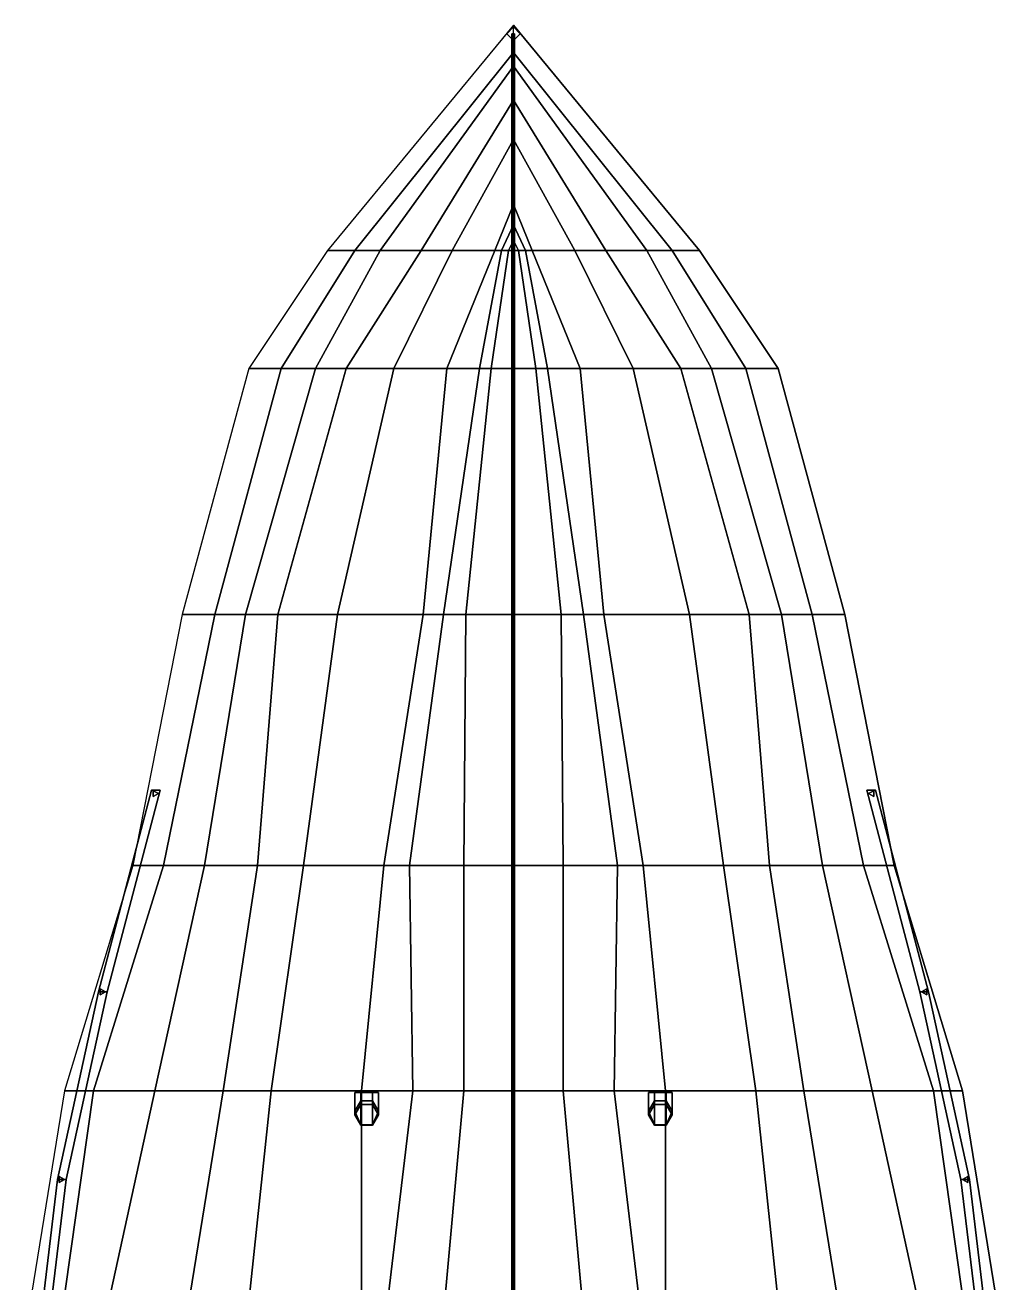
# Model space of a CAD drawing. Header units: millimetres. Extents: x -3.2 to 17.4, y -17.6 to 52.8.
# Drawn here: x -2.86 to 2.86, y 10.21 to 17.57 of the extents above; entities that cross this region are included whole.
import ezdxf

# ---------------------------------------------------------------- set-up
doc = ezdxf.new("R2010")
doc.units = ezdxf.units.MM
doc.layers.add('hull2', color=7, linetype='Continuous')

msp = doc.modelspace()

# ---------------------------------------------------------------- linework, layer by layer
for points in [[(-1.09, 16.25, 3.21), (1.09, 16.25, 3.21), (0, 17.57, 3.25)], [(0, 17.56, 3.24), (-0.04, 17.52, 3.24), (-0.04, 17.52, 5.02), (0, 17.56, 5.02)], [(0, 17.48, 5.02), (0.04, 17.52, 5.02), (0, 17.56, 5.02), (-0.04, 17.52, 5.02)], [(1.09, 16.25, 3.21), (0.93, 16.25, 2.83), (0, 17.41, 2.83), (0, 17.57, 3.25)], [(0.04, 17.52, 3.24), (0, 17.56, 3.24), (0, 17.56, 5.02), (0.04, 17.52, 5.02)], [(-0.04, 17.52, 3.24), (0, 17.48, 3.24), (0, 17.48, 5.02), (-0.04, 17.52, 5.02)], [(-0.01, -1.16, 8.38), (0.005, -1.16, 8.39), (0.005, 17.52, 5.0087), (-0.01, 17.52, 5)], [(0.005, -1.16, 8.37), (-0.01, -1.16, 8.38), (-0.01, 17.52, 5), (0.005, 17.52, 4.9913)], [(0, 17.48, 3.24), (0.04, 17.52, 3.24), (0.04, 17.52, 5.02), (0, 17.48, 5.02)], [(0.005, -1.16, 8.39), (0.005, -1.16, 8.37), (0.005, 17.52, 4.9913), (0.005, 17.52, 5.0087)], [(0.93, 16.25, 2.83), (0.78, 16.25, 2.66), (0, 17.33, 2.66), (0, 17.41, 2.83)], [(0.78, 16.25, 2.66), (0.54, 16.25, 2.25), (0, 17.13, 2.25), (0, 17.33, 2.66)], [(0.54, 16.25, 2.25), (0.36, 16.25, 1.78), (0, 16.9, 1.78), (0, 17.13, 2.25)], [(0.36, 16.25, 1.78), (0.11, 16.25, 1), (0, 16.52, 1), (0, 16.9, 1.78)], [(0.11, 16.25, 1), (0.07, 16.25, 0.74), (0, 16.4, 0.74), (0, 16.52, 1)], [(0.07, 16.25, 0.74), (0.03, 16.25, 0.54), (0, 16.31, 0.54), (0, 16.4, 0.74)], [(0, 16.25, 0.4), (0, 16.31, 0.54), (0.03, 16.25, 0.54), (0, 16.25, 0.4)], [(-1.55, 15.56, 3.16), (1.55, 15.56, 3.16), (1.09, 16.25, 3.21), (-1.09, 16.25, 3.21)], [(0, 16.25, 0.4), (0.03, 16.25, 0.54), (0.13, 15.56, -0.01), (0, 15.56, -0.82)], [(0.2, 15.56, 0.3), (0.13, 15.56, -0.01), (0.03, 16.25, 0.54), (0.07, 16.25, 0.74)], [(0.39, 15.56, 1), (0.2, 15.56, 0.3), (0.07, 16.25, 0.74), (0.11, 16.25, 1)], [(0.7, 15.56, 1.78), (0.39, 15.56, 1), (0.11, 16.25, 1), (0.36, 16.25, 1.78)], [(0.98, 15.56, 2.25), (0.7, 15.56, 1.78), (0.36, 16.25, 1.78), (0.54, 16.25, 2.25)], [(1.16, 15.56, 2.47), (0.98, 15.56, 2.25), (0.54, 16.25, 2.25), (0.78, 16.25, 2.66)], [(1.36, 15.56, 2.63), (1.16, 15.56, 2.47), (0.78, 16.25, 2.66), (0.93, 16.25, 2.83)], [(1.55, 15.56, 3.16), (1.36, 15.56, 2.63), (0.93, 16.25, 2.83), (1.09, 16.25, 3.21)], [(-1.94, 14.12, 3.1), (1.94, 14.12, 3.1), (1.55, 15.56, 3.16), (-1.55, 15.56, 3.16)], [(0, 15.56, -0.82), (0.13, 15.56, -0.01), (0.28, 14.12, -0.1), (0, 14.12, -1.09)], [(0.41, 14.12, 0.3), (0.28, 14.12, -0.1), (0.13, 15.56, -0.01), (0.2, 15.56, 0.3)], [(0.53, 14.12, 0.73), (0.41, 14.12, 0.3), (0.2, 15.56, 0.3), (0.39, 15.56, 1)], [(1.03, 14.12, 1.78), (0.53, 14.12, 0.73), (0.39, 15.56, 1), (0.7, 15.56, 1.78)], [(1.38, 14.12, 2.2), (1.03, 14.12, 1.78), (0.7, 15.56, 1.78), (0.98, 15.56, 2.25)], [(1.57, 14.12, 2.36), (1.38, 14.12, 2.2), (0.98, 15.56, 2.25), (1.16, 15.56, 2.47)], [(1.75, 14.12, 2.44), (1.57, 14.12, 2.36), (1.16, 15.56, 2.47), (1.36, 15.56, 2.63)], [(1.94, 14.12, 3.1), (1.75, 14.12, 2.44), (1.36, 15.56, 2.63), (1.55, 15.56, 3.16)], [(-2.23, 12.65, 3.03), (2.23, 12.65, 3.03), (1.94, 14.12, 3.1), (-1.94, 14.12, 3.1)], [(0, 14.12, -1.09), (0.28, 14.12, -0.1), (0.29, 12.65, -0.49), (0, 12.65, -1.09)], [(0.61, 12.65, 0.3), (0.29, 12.65, -0.49), (0.28, 14.12, -0.1), (0.41, 14.12, 0.3)], [(0.76, 12.65, 0.73), (0.61, 12.65, 0.3), (0.41, 14.12, 0.3), (0.53, 14.12, 0.73)], [(1.23, 12.65, 1.6), (0.76, 12.65, 0.73), (0.53, 14.12, 0.73), (1.03, 14.12, 1.78)], [(1.5, 12.65, 1.91), (1.23, 12.65, 1.6), (1.03, 14.12, 1.78), (1.38, 14.12, 2.2)], [(1.81, 12.65, 2.15), (1.5, 12.65, 1.91), (1.38, 14.12, 2.2), (1.57, 14.12, 2.36)], [(2.05, 12.65, 2.26), (1.81, 12.65, 2.15), (1.57, 14.12, 2.36), (1.75, 14.12, 2.44)], [(2.23, 12.65, 3.03), (2.05, 12.65, 2.26), (1.75, 14.12, 2.44), (1.94, 14.12, 3.1)], [(2.38, 11.91, 3.32), (2.07, 13.09, 3.39), (2.12, 13.09, 3.39), (2.43, 11.91, 3.32)], [(2.43, 11.91, 3.32), (2.12, 13.09, 3.39), (2.07, 13.09, 3.39), (2.38, 11.91, 3.32)], [(2.11, 13.0873, 3.04), (2.08, 13.07, 3.04), (2.08, 13.07, 3.39), (2.11, 13.0873, 3.39)], [(2.08, 13.07, 3.04), (2.11, 13.0527, 3.04), (2.11, 13.0527, 3.39), (2.08, 13.07, 3.39)], [(2.11, 13.0527, 3.04), (2.11, 13.0873, 3.04), (2.11, 13.0873, 3.39), (2.11, 13.0527, 3.39)], [(-2.63, 11.33, 2.93), (2.63, 11.33, 2.93), (2.23, 12.65, 3.03), (-2.23, 12.65, 3.03)], [(0, 12.65, -1.09), (0.29, 12.65, -0.49), (0.29, 11.33, -0.83), (0, 11.33, -1.19)], [(0.59, 11.33, -0.43), (0.29, 11.33, -0.83), (0.29, 12.65, -0.49), (0.61, 12.65, 0.3)], [(0.89, 11.33, 0.17), (0.59, 11.33, -0.43), (0.61, 12.65, 0.3), (0.76, 12.65, 0.73)], [(1.42, 11.33, 1.17), (0.89, 11.33, 0.17), (0.76, 12.65, 0.73), (1.23, 12.65, 1.6)], [(1.7, 11.33, 1.5), (1.42, 11.33, 1.17), (1.23, 12.65, 1.6), (1.5, 12.65, 1.91)], [(2.1, 11.33, 1.79), (1.7, 11.33, 1.5), (1.5, 12.65, 1.91), (1.81, 12.65, 2.15)], [(2.46, 11.33, 1.9), (2.1, 11.33, 1.79), (1.81, 12.65, 2.15), (2.05, 12.65, 2.26)], [(2.63, 11.33, 2.93), (2.46, 11.33, 1.9), (2.05, 12.65, 2.26), (2.23, 12.65, 3.03)], [(2.67, 10.81, 3.24), (2.43, 11.91, 3.32), (2.38, 11.91, 3.32), (2.62, 10.81, 3.24)], [(2.62, 10.81, 3.24), (2.38, 11.91, 3.32), (2.43, 11.91, 3.32), (2.67, 10.81, 3.24)], [(2.42, 11.9273, 2.97), (2.39, 11.91, 2.97), (2.39, 11.91, 3.32), (2.42, 11.9273, 3.32)], [(2.39, 11.91, 2.97), (2.42, 11.8927, 2.97), (2.42, 11.8927, 3.32), (2.39, 11.91, 3.32)], [(2.42, 11.8927, 2.97), (2.42, 11.9273, 2.97), (2.42, 11.9273, 3.32), (2.42, 11.8927, 3.32)], [(-2.86, 9.91, 2.84), (2.86, 9.91, 2.84), (2.63, 11.33, 2.93), (-2.63, 11.33, 2.93)], [(-0.895, 11.2709, 3.4691), (-0.93, 11.21, 3.53), (-0.93, 11.32, 3.6), (-0.895, 11.32, 3.51)], [(-0.93, 11.21, 3.53), (-0.895, 11.13, 3.59), (-0.895, 11.32, 3.73), (-0.93, 11.32, 3.6)], [(-0.895, 11.32, 3.73), (-0.825, 11.32, 3.73), (-0.79, 11.32, 3.6), (-0.93, 11.32, 3.6)], [(-0.93, 11.32, 3.6), (-0.79, 11.32, 3.6), (-0.825, 11.32, 3.51), (-0.895, 11.32, 3.51)], [(-0.895, 11.2506, 3.42), (-0.93, 11.19, 3.42), (-0.93, 11.21, 3.53), (-0.895, 11.2709, 3.4691)], [(-0.825, 11.2709, 3.4691), (-0.895, 11.2709, 3.4691), (-0.895, 11.32, 3.51), (-0.825, 11.32, 3.51)], [(-0.895, 11.13, 3.59), (-0.825, 11.13, 3.59), (-0.825, 11.32, 3.73), (-0.895, 11.32, 3.73)], [(-0.825, 11.2506, 3.42), (-0.895, 11.2506, 3.42), (-0.895, 11.2709, 3.4691), (-0.825, 11.2709, 3.4691)], [(-0.79, 11.21, 3.53), (-0.825, 11.2709, 3.4691), (-0.825, 11.32, 3.51), (-0.79, 11.32, 3.6)], [(-0.825, 11.13, 3.59), (-0.79, 11.21, 3.53), (-0.79, 11.32, 3.6), (-0.825, 11.32, 3.73)], [(-0.79, 11.19, 3.42), (-0.825, 11.2506, 3.42), (-0.825, 11.2709, 3.4691), (-0.79, 11.21, 3.53)], [(0, 11.33, -1.19), (0.29, 11.33, -0.83), (0.42, 9.91, -0.83), (0, 9.91, -1.19)], [(0.76, 9.91, -0.48), (0.42, 9.91, -0.83), (0.29, 11.33, -0.83), (0.59, 11.33, -0.43)], [(0.89, 9.91, -0.27), (0.76, 9.91, -0.48), (0.59, 11.33, -0.43), (0.89, 11.33, 0.17)], [(0.79, 11.32, 3.6), (0.93, 11.32, 3.6), (0.895, 11.32, 3.51), (0.825, 11.32, 3.51)], [(0.825, 11.32, 3.73), (0.895, 11.32, 3.73), (0.93, 11.32, 3.6), (0.79, 11.32, 3.6)], [(0.79, 11.21, 3.53), (0.825, 11.13, 3.59), (0.825, 11.32, 3.73), (0.79, 11.32, 3.6)], [(0.825, 11.2709, 3.4691), (0.79, 11.21, 3.53), (0.79, 11.32, 3.6), (0.825, 11.32, 3.51)], [(0.825, 11.2506, 3.42), (0.79, 11.19, 3.42), (0.79, 11.21, 3.53), (0.825, 11.2709, 3.4691)], [(0.895, 11.2709, 3.4691), (0.825, 11.2709, 3.4691), (0.825, 11.32, 3.51), (0.895, 11.32, 3.51)], [(0.825, 11.13, 3.59), (0.895, 11.13, 3.59), (0.895, 11.32, 3.73), (0.825, 11.32, 3.73)], [(0.895, 11.2506, 3.42), (0.825, 11.2506, 3.42), (0.825, 11.2709, 3.4691), (0.895, 11.2709, 3.4691)], [(1.57, 9.91, 0.84), (0.89, 9.91, -0.27), (0.89, 11.33, 0.17), (1.42, 11.33, 1.17)], [(0.895, 11.13, 3.59), (0.93, 11.21, 3.53), (0.93, 11.32, 3.6), (0.895, 11.32, 3.73)], [(0.93, 11.21, 3.53), (0.895, 11.2709, 3.4691), (0.895, 11.32, 3.51), (0.93, 11.32, 3.6)], [(0.93, 11.19, 3.42), (0.895, 11.2506, 3.42), (0.895, 11.2709, 3.4691), (0.93, 11.21, 3.53)], [(1.93, 9.91, 1.25), (1.57, 9.91, 0.84), (1.42, 11.33, 1.17), (1.7, 11.33, 1.5)], [(2.41, 9.91, 1.53), (1.93, 9.91, 1.25), (1.7, 11.33, 1.5), (2.1, 11.33, 1.79)], [(2.66, 9.91, 1.59), (2.41, 9.91, 1.53), (2.1, 11.33, 1.79), (2.46, 11.33, 1.9)], [(2.86, 9.91, 2.84), (2.66, 9.91, 1.59), (2.46, 11.33, 1.9), (2.63, 11.33, 2.93)], [(-0.895, 11.2506, 2.91), (-0.93, 11.19, 2.91), (-0.93, 11.19, 3.42), (-0.895, 11.2506, 3.42)], [(-0.93, 11.19, 3.42), (-0.895, 11.1294, 3.42), (-0.895, 11.13, 3.59), (-0.93, 11.21, 3.53)], [(-0.825, 11.2506, 2.91), (-0.895, 11.2506, 2.91), (-0.895, 11.2506, 3.42), (-0.825, 11.2506, 3.42)], [(-0.79, 11.19, 2.91), (-0.825, 11.2506, 2.91), (-0.825, 11.2506, 3.42), (-0.79, 11.19, 3.42)], [(-0.825, 11.1294, 3.42), (-0.79, 11.19, 3.42), (-0.79, 11.21, 3.53), (-0.825, 11.13, 3.59)], [(0.825, 11.2506, 2.91), (0.79, 11.19, 2.91), (0.79, 11.19, 3.42), (0.825, 11.2506, 3.42)], [(0.79, 11.19, 3.42), (0.825, 11.1294, 3.42), (0.825, 11.13, 3.59), (0.79, 11.21, 3.53)], [(0.895, 11.2506, 2.91), (0.825, 11.2506, 2.91), (0.825, 11.2506, 3.42), (0.895, 11.2506, 3.42)], [(0.93, 11.19, 2.91), (0.895, 11.2506, 2.91), (0.895, 11.2506, 3.42), (0.93, 11.19, 3.42)], [(0.895, 11.1294, 3.42), (0.93, 11.19, 3.42), (0.93, 11.21, 3.53), (0.895, 11.13, 3.59)], [(-0.93, 11.19, 2.91), (-0.895, 11.1294, 2.91), (-0.895, 11.1294, 3.42), (-0.93, 11.19, 3.42)], [(-0.895, 11.1294, 3.42), (-0.825, 11.1294, 3.42), (-0.825, 11.13, 3.59), (-0.895, 11.13, 3.59)], [(-0.895, 11.1294, 2.91), (-0.825, 11.1294, 2.91), (-0.825, 11.1294, 3.42), (-0.895, 11.1294, 3.42)], [(-0.825, 11.1294, 2.91), (-0.79, 11.19, 2.91), (-0.79, 11.19, 3.42), (-0.825, 11.1294, 3.42)], [(0.79, 11.19, 2.91), (0.825, 11.1294, 2.91), (0.825, 11.1294, 3.42), (0.79, 11.19, 3.42)], [(0.825, 11.1294, 3.42), (0.895, 11.1294, 3.42), (0.895, 11.13, 3.59), (0.825, 11.13, 3.59)], [(0.825, 11.1294, 2.91), (0.895, 11.1294, 2.91), (0.895, 11.1294, 3.42), (0.825, 11.1294, 3.42)], [(0.895, 11.1294, 2.91), (0.93, 11.19, 2.91), (0.93, 11.19, 3.42), (0.895, 11.1294, 3.42)], [(2.66, 10.8273, 2.89), (2.63, 10.81, 2.89), (2.63, 10.81, 3.24), (2.66, 10.8273, 3.24)], [(2.66, 10.7927, 2.89), (2.66, 10.8273, 2.89), (2.66, 10.8273, 3.24), (2.66, 10.7927, 3.24)], [(2.81, 9.65, 3.63), (2.67, 10.81, 3.24), (2.62, 10.81, 3.24), (2.76, 9.65, 3.63)], [(2.76, 9.65, 3.63), (2.62, 10.81, 3.24), (2.67, 10.81, 3.24), (2.81, 9.65, 3.63)], [(2.63, 10.81, 2.89), (2.66, 10.7927, 2.89), (2.66, 10.7927, 3.24), (2.63, 10.81, 3.24)]]:
    msp.add_3dface(points)
at = {"layer": 'hull2'}
for points in [[(-1.09, 16.25, 3.21), (-0.93, 16.25, 2.83), (0, 17.41, 2.83), (0, 17.57, 3.25)], [(-0.93, 16.25, 2.83), (-0.78, 16.25, 2.66), (0, 17.33, 2.66), (0, 17.41, 2.83)], [(-0.78, 16.25, 2.66), (-0.54, 16.25, 2.25), (0, 17.13, 2.25), (0, 17.33, 2.66)], [(-0.54, 16.25, 2.25), (-0.36, 16.25, 1.78), (0, 16.9, 1.78), (0, 17.13, 2.25)], [(-0.36, 16.25, 1.78), (-0.11, 16.25, 1), (0, 16.52, 1), (0, 16.9, 1.78)], [(-0.11, 16.25, 1), (-0.07, 16.25, 0.74), (0, 16.4, 0.74), (0, 16.52, 1)], [(-0.07, 16.25, 0.74), (-0.03, 16.25, 0.54), (0, 16.31, 0.54), (0, 16.4, 0.74)], [(0, 16.25, 0.4), (0, 16.31, 0.54), (-0.03, 16.25, 0.54), (0, 16.25, 0.4)], [(-1.55, 15.56, 3.16), (-1.36, 15.56, 2.63), (-0.93, 16.25, 2.83), (-1.09, 16.25, 3.21)], [(-1.36, 15.56, 2.63), (-1.16, 15.56, 2.47), (-0.78, 16.25, 2.66), (-0.93, 16.25, 2.83)], [(-1.16, 15.56, 2.47), (-0.98, 15.56, 2.25), (-0.54, 16.25, 2.25), (-0.78, 16.25, 2.66)], [(-0.98, 15.56, 2.25), (-0.7, 15.56, 1.78), (-0.36, 16.25, 1.78), (-0.54, 16.25, 2.25)], [(-0.7, 15.56, 1.78), (-0.39, 15.56, 1), (-0.11, 16.25, 1), (-0.36, 16.25, 1.78)], [(-0.39, 15.56, 1), (-0.2, 15.56, 0.3), (-0.07, 16.25, 0.74), (-0.11, 16.25, 1)], [(-0.2, 15.56, 0.3), (-0.13, 15.56, -0.01), (-0.03, 16.25, 0.54), (-0.07, 16.25, 0.74)], [(0, 16.25, 0.4), (-0.03, 16.25, 0.54), (-0.13, 15.56, -0.01), (0, 15.56, -0.82)], [(-1.94, 14.12, 3.1), (-1.75, 14.12, 2.44), (-1.36, 15.56, 2.63), (-1.55, 15.56, 3.16)], [(-1.75, 14.12, 2.44), (-1.57, 14.12, 2.36), (-1.16, 15.56, 2.47), (-1.36, 15.56, 2.63)], [(-1.57, 14.12, 2.36), (-1.38, 14.12, 2.2), (-0.98, 15.56, 2.25), (-1.16, 15.56, 2.47)], [(-1.38, 14.12, 2.2), (-1.03, 14.12, 1.78), (-0.7, 15.56, 1.78), (-0.98, 15.56, 2.25)], [(-1.03, 14.12, 1.78), (-0.53, 14.12, 0.73), (-0.39, 15.56, 1), (-0.7, 15.56, 1.78)], [(-0.53, 14.12, 0.73), (-0.41, 14.12, 0.3), (-0.2, 15.56, 0.3), (-0.39, 15.56, 1)], [(-0.41, 14.12, 0.3), (-0.28, 14.12, -0.1), (-0.13, 15.56, -0.01), (-0.2, 15.56, 0.3)], [(0, 15.56, -0.82), (-0.13, 15.56, -0.01), (-0.28, 14.12, -0.1), (0, 14.12, -1.09)], [(-2.23, 12.65, 3.03), (-2.05, 12.65, 2.26), (-1.75, 14.12, 2.44), (-1.94, 14.12, 3.1)], [(-2.05, 12.65, 2.26), (-1.81, 12.65, 2.15), (-1.57, 14.12, 2.36), (-1.75, 14.12, 2.44)], [(-1.81, 12.65, 2.15), (-1.5, 12.65, 1.91), (-1.38, 14.12, 2.2), (-1.57, 14.12, 2.36)], [(-1.5, 12.65, 1.91), (-1.23, 12.65, 1.6), (-1.03, 14.12, 1.78), (-1.38, 14.12, 2.2)], [(-1.23, 12.65, 1.6), (-0.76, 12.65, 0.73), (-0.53, 14.12, 0.73), (-1.03, 14.12, 1.78)], [(-0.76, 12.65, 0.73), (-0.61, 12.65, 0.3), (-0.41, 14.12, 0.3), (-0.53, 14.12, 0.73)], [(-0.61, 12.65, 0.3), (-0.29, 12.65, -0.49), (-0.28, 14.12, -0.1), (-0.41, 14.12, 0.3)], [(0, 14.12, -1.09), (-0.28, 14.12, -0.1), (-0.29, 12.65, -0.49), (0, 12.65, -1.09)], [(-2.38, 11.91, 3.32), (-2.07, 13.09, 3.39), (-2.12, 13.09, 3.39), (-2.43, 11.91, 3.32)], [(-2.43, 11.91, 3.32), (-2.12, 13.09, 3.39), (-2.07, 13.09, 3.39), (-2.38, 11.91, 3.32)], [(-2.11, 13.0527, 3.04), (-2.11, 13.0873, 3.04), (-2.11, 13.0873, 3.39), (-2.11, 13.0527, 3.39)], [(-2.11, 13.0873, 3.04), (-2.08, 13.07, 3.04), (-2.08, 13.07, 3.39), (-2.11, 13.0873, 3.39)], [(-2.08, 13.07, 3.04), (-2.11, 13.0527, 3.04), (-2.11, 13.0527, 3.39), (-2.08, 13.07, 3.39)], [(-2.63, 11.33, 2.93), (-2.46, 11.33, 1.9), (-2.05, 12.65, 2.26), (-2.23, 12.65, 3.03)], [(-2.46, 11.33, 1.9), (-2.1, 11.33, 1.79), (-1.81, 12.65, 2.15), (-2.05, 12.65, 2.26)], [(-2.1, 11.33, 1.79), (-1.7, 11.33, 1.5), (-1.5, 12.65, 1.91), (-1.81, 12.65, 2.15)], [(-1.7, 11.33, 1.5), (-1.42, 11.33, 1.17), (-1.23, 12.65, 1.6), (-1.5, 12.65, 1.91)], [(-1.42, 11.33, 1.17), (-0.89, 11.33, 0.17), (-0.76, 12.65, 0.73), (-1.23, 12.65, 1.6)], [(-0.89, 11.33, 0.17), (-0.59, 11.33, -0.43), (-0.61, 12.65, 0.3), (-0.76, 12.65, 0.73)], [(-0.59, 11.33, -0.43), (-0.29, 11.33, -0.83), (-0.29, 12.65, -0.49), (-0.61, 12.65, 0.3)], [(0, 12.65, -1.09), (-0.29, 12.65, -0.49), (-0.29, 11.33, -0.83), (0, 11.33, -1.19)], [(-2.67, 10.81, 3.24), (-2.43, 11.91, 3.32), (-2.38, 11.91, 3.32), (-2.62, 10.81, 3.24)], [(-2.62, 10.81, 3.24), (-2.38, 11.91, 3.32), (-2.43, 11.91, 3.32), (-2.67, 10.81, 3.24)], [(-2.42, 11.9273, 2.97), (-2.39, 11.91, 2.97), (-2.39, 11.91, 3.32), (-2.42, 11.9273, 3.32)], [(-2.42, 11.8927, 2.97), (-2.42, 11.9273, 2.97), (-2.42, 11.9273, 3.32), (-2.42, 11.8927, 3.32)], [(-2.39, 11.91, 2.97), (-2.42, 11.8927, 2.97), (-2.42, 11.8927, 3.32), (-2.39, 11.91, 3.32)], [(-2.86, 9.91, 2.84), (-2.66, 9.91, 1.59), (-2.46, 11.33, 1.9), (-2.63, 11.33, 2.93)], [(-2.66, 9.91, 1.59), (-2.41, 9.91, 1.53), (-2.1, 11.33, 1.79), (-2.46, 11.33, 1.9)], [(-2.41, 9.91, 1.53), (-1.93, 9.91, 1.25), (-1.7, 11.33, 1.5), (-2.1, 11.33, 1.79)], [(-1.93, 9.91, 1.25), (-1.57, 9.91, 0.84), (-1.42, 11.33, 1.17), (-1.7, 11.33, 1.5)], [(-1.57, 9.91, 0.84), (-0.89, 9.91, -0.27), (-0.89, 11.33, 0.17), (-1.42, 11.33, 1.17)], [(-0.89, 9.91, -0.27), (-0.76, 9.91, -0.48), (-0.59, 11.33, -0.43), (-0.89, 11.33, 0.17)], [(-0.76, 9.91, -0.48), (-0.42, 9.91, -0.83), (-0.29, 11.33, -0.83), (-0.59, 11.33, -0.43)], [(0, 11.33, -1.19), (-0.29, 11.33, -0.83), (-0.42, 9.91, -0.83), (0, 9.91, -1.19)], [(-2.66, 10.8273, 2.89), (-2.63, 10.81, 2.89), (-2.63, 10.81, 3.24), (-2.66, 10.8273, 3.24)], [(-2.66, 10.7927, 2.89), (-2.66, 10.8273, 2.89), (-2.66, 10.8273, 3.24), (-2.66, 10.7927, 3.24)], [(-2.76, 9.65, 3.63), (-2.62, 10.81, 3.24), (-2.67, 10.81, 3.24), (-2.81, 9.65, 3.63)], [(-2.81, 9.65, 3.63), (-2.67, 10.81, 3.24), (-2.62, 10.81, 3.24), (-2.76, 9.65, 3.63)], [(-2.63, 10.81, 2.89), (-2.66, 10.7927, 2.89), (-2.66, 10.7927, 3.24), (-2.63, 10.81, 3.24)]]:
    msp.add_3dface(points, dxfattribs=at)

doc.saveas('drawing.dxf')
